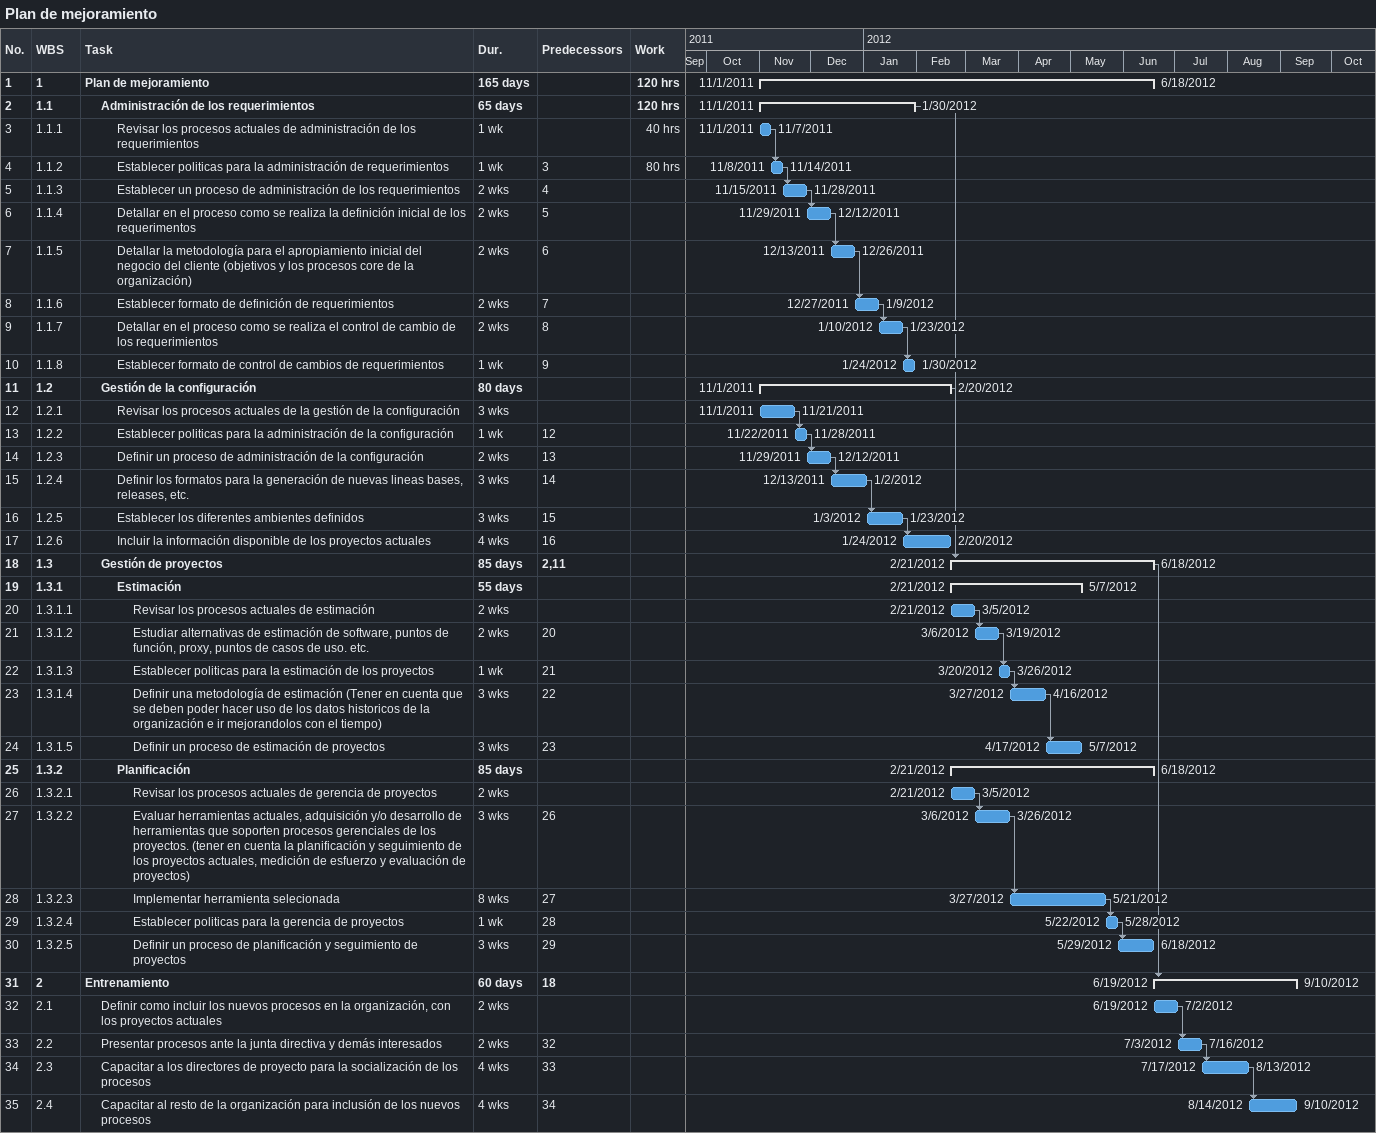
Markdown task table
Plan de mejoramiento

| ID | WBS | Task | Duration | Start | Finish | Predecessors | Work (h) |
|---|---|---|---|---|---|---|---|
| 1 | 1 | **Plan de mejoramiento** | 165d | 2011-11-01 | 2012-06-18 |  | 120 |
| 2 | 1.1 | **Administración de los requerimientos** | 65d | 2011-11-01 | 2012-01-30 |  | 120 |
| 3 | 1.1.1 | Revisar los procesos actuales de administración de los requerimientos | 1w | 2011-11-01 | 2011-11-07 |  | 40 |
| 4 | 1.1.2 | Establecer politicas para la administración de requerimientos | 1w | 2011-11-08 | 2011-11-14 | 3 | 80 |
| 5 | 1.1.3 | Establecer un proceso de administración de los requerimientos | 2w | 2011-11-15 | 2011-11-28 | 4 |  |
| 6 | 1.1.4 | Detallar en el proceso como se realiza la definición inicial de los requerimentos | 2w | 2011-11-29 | 2011-12-12 | 5 |  |
| 7 | 1.1.5 | Detallar la metodología para el apropiamiento inicial del negocio del cliente (objetivos y los procesos core de la organización) | 2w | 2011-12-13 | 2011-12-26 | 6 |  |
| 8 | 1.1.6 | Establecer formato de definición de requerimientos | 2w | 2011-12-27 | 2012-01-09 | 7 |  |
| 9 | 1.1.7 | Detallar en el proceso como se realiza el control de cambio de los requerimientos | 2w | 2012-01-10 | 2012-01-23 | 8 |  |
| 10 | 1.1.8 | Establecer formato de control de cambios de requerimientos | 1w | 2012-01-24 | 2012-01-30 | 9 |  |
| 11 | 1.2 | **Gestión de la configuración** | 80d | 2011-11-01 | 2012-02-20 |  |  |
| 12 | 1.2.1 | Revisar los procesos actuales de la gestión de la configuración | 3w | 2011-11-01 | 2011-11-21 |  |  |
| 13 | 1.2.2 | Establecer politicas para la administración de la configuración | 1w | 2011-11-22 | 2011-11-28 | 12 |  |
| 14 | 1.2.3 | Definir un proceso de administración de la configuración | 2w | 2011-11-29 | 2011-12-12 | 13 |  |
| 15 | 1.2.4 | Definir los formatos para la generación de nuevas lineas bases, releases, etc. | 3w | 2011-12-13 | 2012-01-02 | 14 |  |
| 16 | 1.2.5 | Establecer los diferentes ambientes definidos | 3w | 2012-01-03 | 2012-01-23 | 15 |  |
| 17 | 1.2.6 | Incluir la información disponible de los proyectos actuales | 4w | 2012-01-24 | 2012-02-20 | 16 |  |
| 18 | 1.3 | **Gestión de proyectos** | 85d | 2012-02-21 | 2012-06-18 | 2, 11 |  |
| 19 | 1.3.1 | **Estimación** | 55d | 2012-02-21 | 2012-05-07 |  |  |
| 20 | 1.3.1.1 | Revisar los procesos actuales de estimación | 2w | 2012-02-21 | 2012-03-05 |  |  |
| 21 | 1.3.1.2 | Estudiar alternativas de estimación de software, puntos de función, proxy, puntos de casos de uso. etc. | 2w | 2012-03-06 | 2012-03-19 | 20 |  |
| 22 | 1.3.1.3 | Establecer politicas para la estimación de los proyectos | 1w | 2012-03-20 | 2012-03-26 | 21 |  |
| 23 | 1.3.1.4 | Definir una metodología de estimación (Tener en cuenta que se deben poder hacer uso de los datos historicos de la organización e ir mejorandolos con el tiempo) | 3w | 2012-03-27 | 2012-04-16 | 22 |  |
| 24 | 1.3.1.5 | Definir un proceso de estimación de proyectos | 3w | 2012-04-17 | 2012-05-07 | 23 |  |
| 25 | 1.3.2 | **Planificación** | 85d | 2012-02-21 | 2012-06-18 |  |  |
| 26 | 1.3.2.1 | Revisar los procesos actuales de gerencia de proyectos | 2w | 2012-02-21 | 2012-03-05 |  |  |
| 27 | 1.3.2.2 | Evaluar herramientas actuales, adquisición y/o desarrollo de herramientas que soporten procesos gerenciales de los proyectos. (tener en cuenta la planificación y seguimiento de los proyectos actuales, medición de esfuerzo y evaluación de proyectos) | 3w | 2012-03-06 | 2012-03-26 | 26 |  |
| 28 | 1.3.2.3 | Implementar herramienta selecionada | 8w | 2012-03-27 | 2012-05-21 | 27 |  |
| 29 | 1.3.2.4 | Establecer politicas para la gerencia de proyectos | 1w | 2012-05-22 | 2012-05-28 | 28 |  |
| 30 | 1.3.2.5 | Definir un proceso de planificación y seguimiento de proyectos | 3w | 2012-05-29 | 2012-06-18 | 29 |  |
| 31 | 2 | **Entrenamiento** | 60d | 2012-06-19 | 2012-09-10 | 18 |  |
| 32 | 2.1 | Definir como incluir los nuevos procesos en la organización, con los proyectos actuales | 2w | 2012-06-19 | 2012-07-02 |  |  |
| 33 | 2.2 | Presentar procesos ante la junta directiva y demás interesados | 2w | 2012-07-03 | 2012-07-16 | 32 |  |
| 34 | 2.3 | Capacitar a los directores de proyecto para la socialización de los procesos | 4w | 2012-07-17 | 2012-08-13 | 33 |  |
| 35 | 2.4 | Capacitar al resto de la organización para inclusión de los nuevos procesos | 4w | 2012-08-14 | 2012-09-10 | 34 |  |
